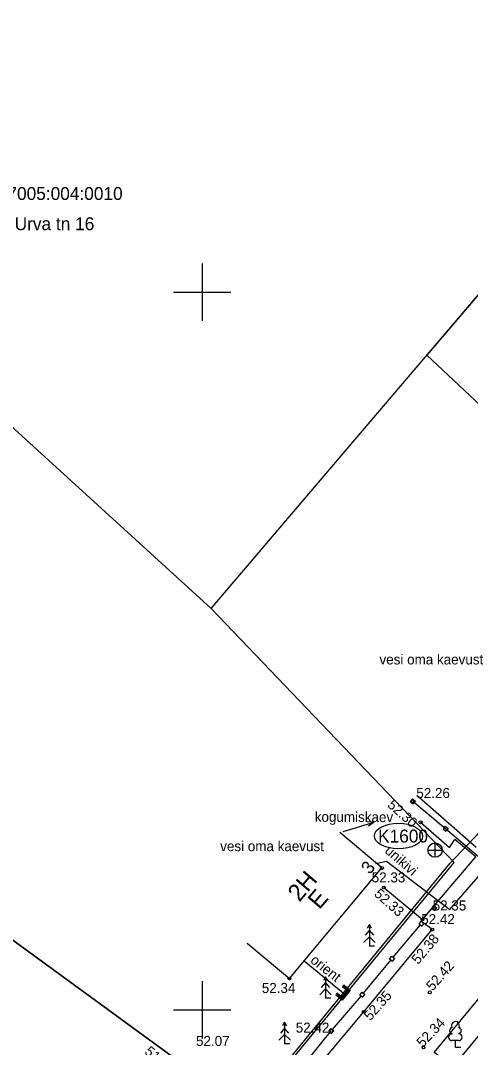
# Model space of a CAD drawing. Extents: x 640535 to 641271, y 6455287 to 6455891.
# Drawn here: x 640987.3 to 641018.7, y 6455747.4 to 6455818.9 of the extents above; entities that cross this region are included whole.
import ezdxf

# ---------------------------------------------------------------- set-up
doc = ezdxf.new("R2010")
doc.units = 0
for name, color, linetype in [('AED', 7, 'Continuous'), ('GTRASS', 7, 'Continuous'), ('HALJASTUS', 7, 'Continuous'), ('HOONE', 7, 'Continuous'), ('KAEVU_NR', 7, 'Continuous'), ('KKAEV', 7, 'Continuous'), ('KORGUS', 7, 'Continuous'), ('MOOTPIIR', 7, 'Continuous'), ('MPOHULIIN', 7, 'Continuous'), ('PIIR', 7, 'Continuous'), ('PUU', 7, 'Continuous'), ('SITRASS', 7, 'Continuous'), ('TEE', 7, 'Continuous'), ('VKAEV', 7, 'Continuous'), ('VORK', 7, 'Continuous'), ('VTRASS', 7, 'Continuous')]:
    doc.layers.add(name, color=color, linetype=linetype)

msp = doc.modelspace()

# ---------------------------------------------------------------- linework, layer by layer
at = {"layer": 'AED'}
for p, q in [((641014.673, 6455764.698), (641014.512, 6455764.507)), ((641014.673, 6455764.698), (641014.864, 6455764.537)), ((641014.512, 6455764.507), (641014.703, 6455764.346)), ((641014.688, 6455764.522), (641016.968, 6455762.621)), ((641014.864, 6455764.537), (641014.703, 6455764.346)), ((641016.952, 6455762.797), (641016.792, 6455762.606)), ((641016.792, 6455762.606), (641016.984, 6455762.445)), ((641016.952, 6455762.797), (641017.144, 6455762.637)), ((641016.968, 6455762.621), (641019.259, 6455760.682)), ((641017.144, 6455762.637), (641016.984, 6455762.445)), ((641016.004, 6455757.061), (641016.161, 6455757.256)), ((641016.004, 6455757.061), (641016.199, 6455756.905)), ((641016.161, 6455757.256), (641016.356, 6455757.099)), ((641016.199, 6455756.905), (641016.356, 6455757.099)), ((641015.136, 6455755.991), (641015.3, 6455756.18)), ((641015.3, 6455756.18), (641015.489, 6455756.017)), ((641013.328, 6455753.659), (641015.231, 6455755.909)), ((641015.136, 6455755.991), (641015.325, 6455755.828)), ((641015.325, 6455755.828), (641015.489, 6455756.017)), ((641011.239, 6455751.143), (641013.168, 6455753.468)), ((641013.071, 6455753.551), (641013.235, 6455753.74)), ((641013.071, 6455753.551), (641013.26, 6455753.388)), ((641013.235, 6455753.74), (641013.424, 6455753.577)), ((641013.26, 6455753.388), (641013.424, 6455753.577)), ((641010.983, 6455751.033), (641011.146, 6455751.223)), ((641010.983, 6455751.033), (641011.173, 6455750.87)), ((641011.146, 6455751.223), (641011.335, 6455751.06)), ((641011.173, 6455750.87), (641011.335, 6455751.06)), ((641009.092, 6455748.619), (641011.078, 6455750.952)), ((641007.083, 6455746.153), (641008.932, 6455748.427)), ((641008.834, 6455748.511), (641008.998, 6455748.7)), ((641008.834, 6455748.511), (641009.024, 6455748.348)), ((641008.998, 6455748.7), (641009.187, 6455748.537)), ((641009.024, 6455748.348), (641009.187, 6455748.537))]:
    msp.add_line(p, q, dxfattribs=at)
msp.add_lwpolyline([(641017.348, 6455746.173), (641016.172, 6455747.026), (641021.1, 6455752.977), (641025.77, 6455758.361), (641029.322, 6455761.823)], dxfattribs=at)
at = {"layer": 'GTRASS'}
for p, q in [((641009.406, 6455751.143), (641009.311, 6455751.028)), ((641009.526, 6455751.045), (641009.316, 6455751.024)), ((641009.499, 6455751.067), (641009.329, 6455751.05)), ((641009.472, 6455751.089), (641009.352, 6455751.077)), ((641009.744, 6455750.768), (641009.358, 6455751.086)), ((641009.444, 6455751.112), (641009.374, 6455751.105)), ((641009.417, 6455751.134), (641009.397, 6455751.132)), ((641009.734, 6455750.873), (641009.406, 6455751.143)), ((641010.115, 6455751.336), (641009.734, 6455750.873)), ((641010.221, 6455751.347), (641009.744, 6455750.768)), ((641010.327, 6455751.357), (641009.754, 6455750.662)), ((641009.883, 6455751.722), (641009.787, 6455751.607)), ((641009.787, 6455751.607), (641010.115, 6455751.336)), ((641010.007, 6455751.62), (641009.797, 6455751.599)), ((641009.98, 6455751.642), (641009.802, 6455751.625)), ((641010.034, 6455751.597), (641009.824, 6455751.577)), ((641009.953, 6455751.665), (641009.825, 6455751.652)), ((641009.835, 6455751.664), (641010.221, 6455751.347)), ((641009.926, 6455751.687), (641009.847, 6455751.679)), ((641010.062, 6455751.575), (641009.851, 6455751.554)), ((641010.073, 6455751.049), (641009.861, 6455751.028)), ((641009.898, 6455751.71), (641009.87, 6455751.707)), ((641010.089, 6455751.553), (641009.878, 6455751.532)), ((641009.883, 6455751.722), (641010.327, 6455751.357)), ((641010.095, 6455751.076), (641009.884, 6455751.055)), ((641010.116, 6455751.53), (641009.906, 6455751.509)), ((641010.118, 6455751.103), (641009.906, 6455751.082)), ((641010.14, 6455751.131), (641009.929, 6455751.11)), ((641010.143, 6455751.508), (641009.933, 6455751.487)), ((641010.163, 6455751.158), (641009.951, 6455751.137)), ((641010.171, 6455751.485), (641009.96, 6455751.464)), ((641010.185, 6455751.185), (641009.974, 6455751.164)), ((641010.198, 6455751.463), (641009.987, 6455751.442)), ((641010.208, 6455751.213), (641009.996, 6455751.192)), ((641010.225, 6455751.441), (641010.014, 6455751.42)), ((641010.23, 6455751.24), (641010.019, 6455751.219)), ((641010.253, 6455751.267), (641010.041, 6455751.246)), ((641010.252, 6455751.418), (641010.042, 6455751.397)), ((641010.275, 6455751.295), (641010.064, 6455751.274)), ((641010.279, 6455751.396), (641010.069, 6455751.375)), ((641010.298, 6455751.322), (641010.086, 6455751.301)), ((641010.307, 6455751.373), (641010.096, 6455751.352)), ((641010.321, 6455751.349), (641010.109, 6455751.328)), ((641009.754, 6455750.662), (641009.311, 6455751.028)), ((641009.553, 6455751.022), (641009.343, 6455751.001)), ((641009.581, 6455751), (641009.37, 6455750.979)), ((641009.608, 6455750.977), (641009.397, 6455750.956)), ((641009.635, 6455750.955), (641009.424, 6455750.934)), ((641009.662, 6455750.932), (641009.452, 6455750.912)), ((641009.689, 6455750.91), (641009.479, 6455750.889)), ((641009.717, 6455750.888), (641009.506, 6455750.867)), ((641009.938, 6455750.884), (641009.533, 6455750.844)), ((641009.915, 6455750.857), (641009.561, 6455750.822)), ((641009.892, 6455750.83), (641009.588, 6455750.799)), ((641009.87, 6455750.802), (641009.615, 6455750.777)), ((641009.847, 6455750.775), (641009.642, 6455750.755)), ((641009.825, 6455750.748), (641009.669, 6455750.732)), ((641009.802, 6455750.72), (641009.697, 6455750.71)), ((641009.78, 6455750.693), (641009.724, 6455750.687)), ((641009.96, 6455750.912), (641009.748, 6455750.891)), ((641009.757, 6455750.665), (641009.751, 6455750.665)), ((641009.983, 6455750.939), (641009.771, 6455750.918)), ((641010.005, 6455750.966), (641009.793, 6455750.945)), ((641010.028, 6455750.994), (641009.816, 6455750.973)), ((641010.05, 6455751.021), (641009.839, 6455751))]:
    msp.add_line(p, q, dxfattribs=at)
at = {"layer": 'HALJASTUS'}
msp.add_line((641019.113, 6455761.311), (641014.969, 6455764.918), dxfattribs=at)
at = {"layer": 'HOONE'}
msp.add_lwpolyline([(641003.151, 6455754.636), (641006.087, 6455752.177), (641012.538, 6455759.882), (641009.591, 6455762.35)], dxfattribs=at)
at = {"layer": 'KAEVU_NR'}
msp.add_ellipse((641013.685, 6455762.102), major_axis=(1.678, -0.009), ratio=0.531431, dxfattribs=at)
at = {"layer": 'KKAEV'}
for p, q in [((641015.741, 6455761.12), (641016.741, 6455761.12)), ((641016.241, 6455760.62), (641016.241, 6455761.62))]:
    msp.add_line(p, q, dxfattribs=at)
msp.add_circle((641016.241, 6455761.12), 0.5, dxfattribs=at)
at = {"layer": 'KORGUS'}
for centre in [(641014.688, 6455764.522), (641015.232, 6455763.058), (641012.538, 6455759.882), (641012.671, 6455758.517), (641016.19, 6455757.078), (641015.358, 6455756.294), (641016.042, 6455755.585), (641006.087, 6455752.177), (641015.864, 6455751.211), (641011.266, 6455749.855), (641009.011, 6455748.524), (641015.433, 6455747.37)]:
    msp.add_circle(centre, 0.1, dxfattribs=at)
at = {"layer": 'MOOTPIIR'}
msp.add_lwpolyline([(640883.197, 6455640.102), (640959.064, 6455695.966), (640908.64, 6455735.05), (640894.56, 6455746.37), (640890.874, 6455748.344), (640902.45, 6455758.84), (640933.859, 6455733.693), (640953.44, 6455718.021), (640970.998, 6455703.463), (640986.989, 6455723.336), (641017.264, 6455760.189), (641032.07, 6455775.799), (641051.147, 6455798.516), (641051.858, 6455801.496), (641032.967, 6455815.517), (641005.929, 6455836.294), (641012.04, 6455844.39), (641029.954, 6455831.417), (641064.672, 6455804.495), (641082.142, 6455790.946), (641104.559, 6455773.627), (641137.854, 6455747.73), (641156.319, 6455733.669)], dxfattribs=at)
at = {"layer": 'MPOHULIIN'}
for p, q in [((641009.83, 6455762.422), (641011.985, 6455763.069)), ((641011.985, 6455763.069), (641011.51, 6455763.083)), ((641011.985, 6455763.069), (641011.595, 6455762.797)), ((641009.591, 6455762.35), (641009.591, 6455762.35))]:
    msp.add_line(p, q, dxfattribs=at)
at = {"layer": 'PIIR'}
for points in [[(640970.1, 6455811.99), (640946.14, 6455792.14), (640941.6, 6455788.51), (640964.64, 6455771.22), (640983.74, 6455793.33), (641000.63, 6455777.96), (641032.96, 6455815.89), (640995.15, 6455844.43), (640974.67, 6455815.16)], [(641051.96, 6455801.51), (641032.96, 6455815.89), (641015.67, 6455795.61), (641034.35, 6455778.1), (641051.58, 6455798.5)], [(640983.86, 6455756.99), (641003.24, 6455742.87), (641017.57, 6455760.27), (641000.63, 6455777.96), (640983.74, 6455793.33), (640964.64, 6455771.22)], [(641058.06, 6455749.63), (641035.98, 6455768.35), (641017.31, 6455745.83), (641039.2, 6455727.25), (641053, 6455743.62)], [(640983.86, 6455756.99), (640967.98, 6455737.72), (640987.34, 6455723.55), (641003.24, 6455742.87)]]:
    msp.add_lwpolyline(points, close=True, dxfattribs=at)
at = {"layer": 'PUU'}
for p, q in [((641011.66, 6455755.54), (641011.36, 6455755.19)), ((641011.66, 6455755.94), (641011.51, 6455755.69)), ((641011.81, 6455755.69), (641011.66, 6455755.94)), ((641011.66, 6455755.94), (641011.66, 6455754.44)), ((641011.96, 6455755.19), (641011.66, 6455755.54)), ((641011.66, 6455755.09), (641011.26, 6455754.69)), ((641012.06, 6455754.69), (641011.66, 6455755.09)), ((641012.02, 6455754.44), (641011.66, 6455754.44)), ((641008.604, 6455751.896), (641008.304, 6455751.546)), ((641008.604, 6455752.296), (641008.454, 6455752.046)), ((641008.754, 6455752.046), (641008.604, 6455752.296)), ((641008.604, 6455752.296), (641008.604, 6455750.796)), ((641008.904, 6455751.546), (641008.604, 6455751.896)), ((641008.604, 6455751.446), (641008.204, 6455751.046)), ((641009.004, 6455751.046), (641008.604, 6455751.446)), ((641008.964, 6455750.796), (641008.604, 6455750.796)), ((641005.753, 6455749.125), (641005.603, 6455748.875)), ((641005.903, 6455748.875), (641005.753, 6455749.125)), ((641005.753, 6455749.125), (641005.753, 6455747.625)), ((641005.753, 6455748.275), (641005.353, 6455747.875)), ((641005.753, 6455748.725), (641005.453, 6455748.375)), ((641006.053, 6455748.375), (641005.753, 6455748.725)), ((641006.153, 6455747.875), (641005.753, 6455748.275)), ((641006.113, 6455747.625), (641005.753, 6455747.625)), ((641017.898, 6455747.846), (641017.418, 6455747.846)), ((641017.658, 6455747.371), (641017.658, 6455747.846)), ((641018.038, 6455747.371), (641017.658, 6455747.371))]:
    msp.add_line(p, q, dxfattribs=at)
for centre, radius, start, end in [((641017.658, 6455748.891), 0.277, 332.5799, 207.4201), ((641017.42, 6455748.083), 0.238, 90.0016, 269.3953), ((641017.488, 6455748.543), 0.233, 109.02174, 253.14154), ((641017.828, 6455748.543), 0.233, 286.85082, 70.98591), ((641017.895, 6455748.083), 0.238, 270.6047, 89.9984)]:
    msp.add_arc(centre, radius, start, end, dxfattribs=at)
at = {"layer": 'SITRASS'}
msp.add_lwpolyline([(641012.117, 6455760.184), (641012.847, 6455760.354), (641017.264, 6455756.979), (641023.934, 6455764.664), (641030.118, 6455771.789), (641035.137, 6455777.565), (641046.033, 6455790.535), (641051.935, 6455797.873), (641053.097, 6455799.516), (641054.049, 6455801.102)], dxfattribs=at)
at = {"layer": 'TEE'}
for points in [[(641015.232, 6455763.058), (641017.233, 6455761.299), (641017.622, 6455761.87)], [(641012.671, 6455758.517), (641015.358, 6455756.294), (641019.083, 6455760.662), (641017.622, 6455761.87)], [(641005.014, 6455743.436), (641005.505, 6455742.971), (641011.266, 6455749.855), (641016.042, 6455755.585), (641015.489, 6455756.017)]]:
    msp.add_lwpolyline(points, dxfattribs=at)
at = {"layer": 'VORK'}
for p, q in [((641000, 6455802), (641000, 6455798)), ((640998, 6455800), (641002, 6455800)), ((641000, 6455752), (641000, 6455748)), ((640998, 6455750), (641002, 6455750))]:
    msp.add_line(p, q, dxfattribs=at)
at = {"layer": 'VTRASS'}
msp.add_line((641007.122, 6455753.413), (641009.983, 6455751.057), dxfattribs=at)

# ---------------------------------------------------------------- texts
at = {"layer": 'HOONE'}
for s, height, rotation, p in [('3', 0.9, 50.99344, (641011.696, 6455759.382)), ('2H', 1.2, 49.56284, (641006.776, 6455757.457)), ('E', 1.2, 49.56284, (641008.172, 6455756.932))]:
    msp.add_text(s, height=height, rotation=rotation, dxfattribs=at).set_placement(p)
at = {"layer": 'KAEVU_NR'}
msp.add_text('K1600', height=0.9, dxfattribs=at).set_placement((641012.267, 6455761.652))
at = {"layer": 'KKAEV'}
msp.add_text('kogumiskaev', height=0.7, rotation=359.71763, dxfattribs=at).set_placement((641007.851, 6455763.099))
at = {"layer": 'KORGUS'}
for s, p in [(' 52.26', (641014.671, 6455764.75)), (' 52.33', (641011.563, 6455758.871)), (' 52.35', (641015.811, 6455756.915)), (' 52.42', (641015.012, 6455755.965)), (' 52.34', (641003.901, 6455751.168)), (' 52.42', (641006.267, 6455748.404)), (' 52.07', (640999.314, 6455747.472))]:
    msp.add_text(s, height=0.7, dxfattribs=at).set_placement(p)
for s, rotation, p in [(' 52.30', 318.31308, (641012.669, 6455764.363)), (' 52.33', 318.31308, (641011.746, 6455758.162)), (' 52.38', 49.83291, (641014.895, 6455752.918)), (' 52.42', 48.49507, (641015.893, 6455751.07)), (' 52.35', 48.49507, (641011.554, 6455748.997)), (' 52.34', 46.26276, (641015.198, 6455747.142)), (' 51.85', 320.07497, (640995.735, 6455747.158))]:
    msp.add_text(s, height=0.7, rotation=rotation, dxfattribs=at).set_placement(p)
at = {"layer": 'PIIR'}
for s, p in [('17005:004:0010', (640985.759, 6455806.425)), ('Urva tn 16', (640986.934, 6455804.319))]:
    msp.add_text(s, height=0.9, dxfattribs=at).set_placement(p)
at = {"layer": 'TEE'}
msp.add_text('unikivi', height=0.7, rotation=318.74423, dxfattribs=at).set_placement((641012.679, 6455761.001))
at = {"layer": 'VKAEV'}
for p in [(641012.365, 6455774.061), (641001.26, 6455761.049)]:
    msp.add_text('vesi oma kaevust', height=0.7, dxfattribs=at).set_placement(p)
at = {"layer": 'VTRASS'}
msp.add_text('orient', height=0.7, rotation=321.78229, dxfattribs=at).set_placement((641007.491, 6455753.34))

doc.saveas('drawing.dxf')
